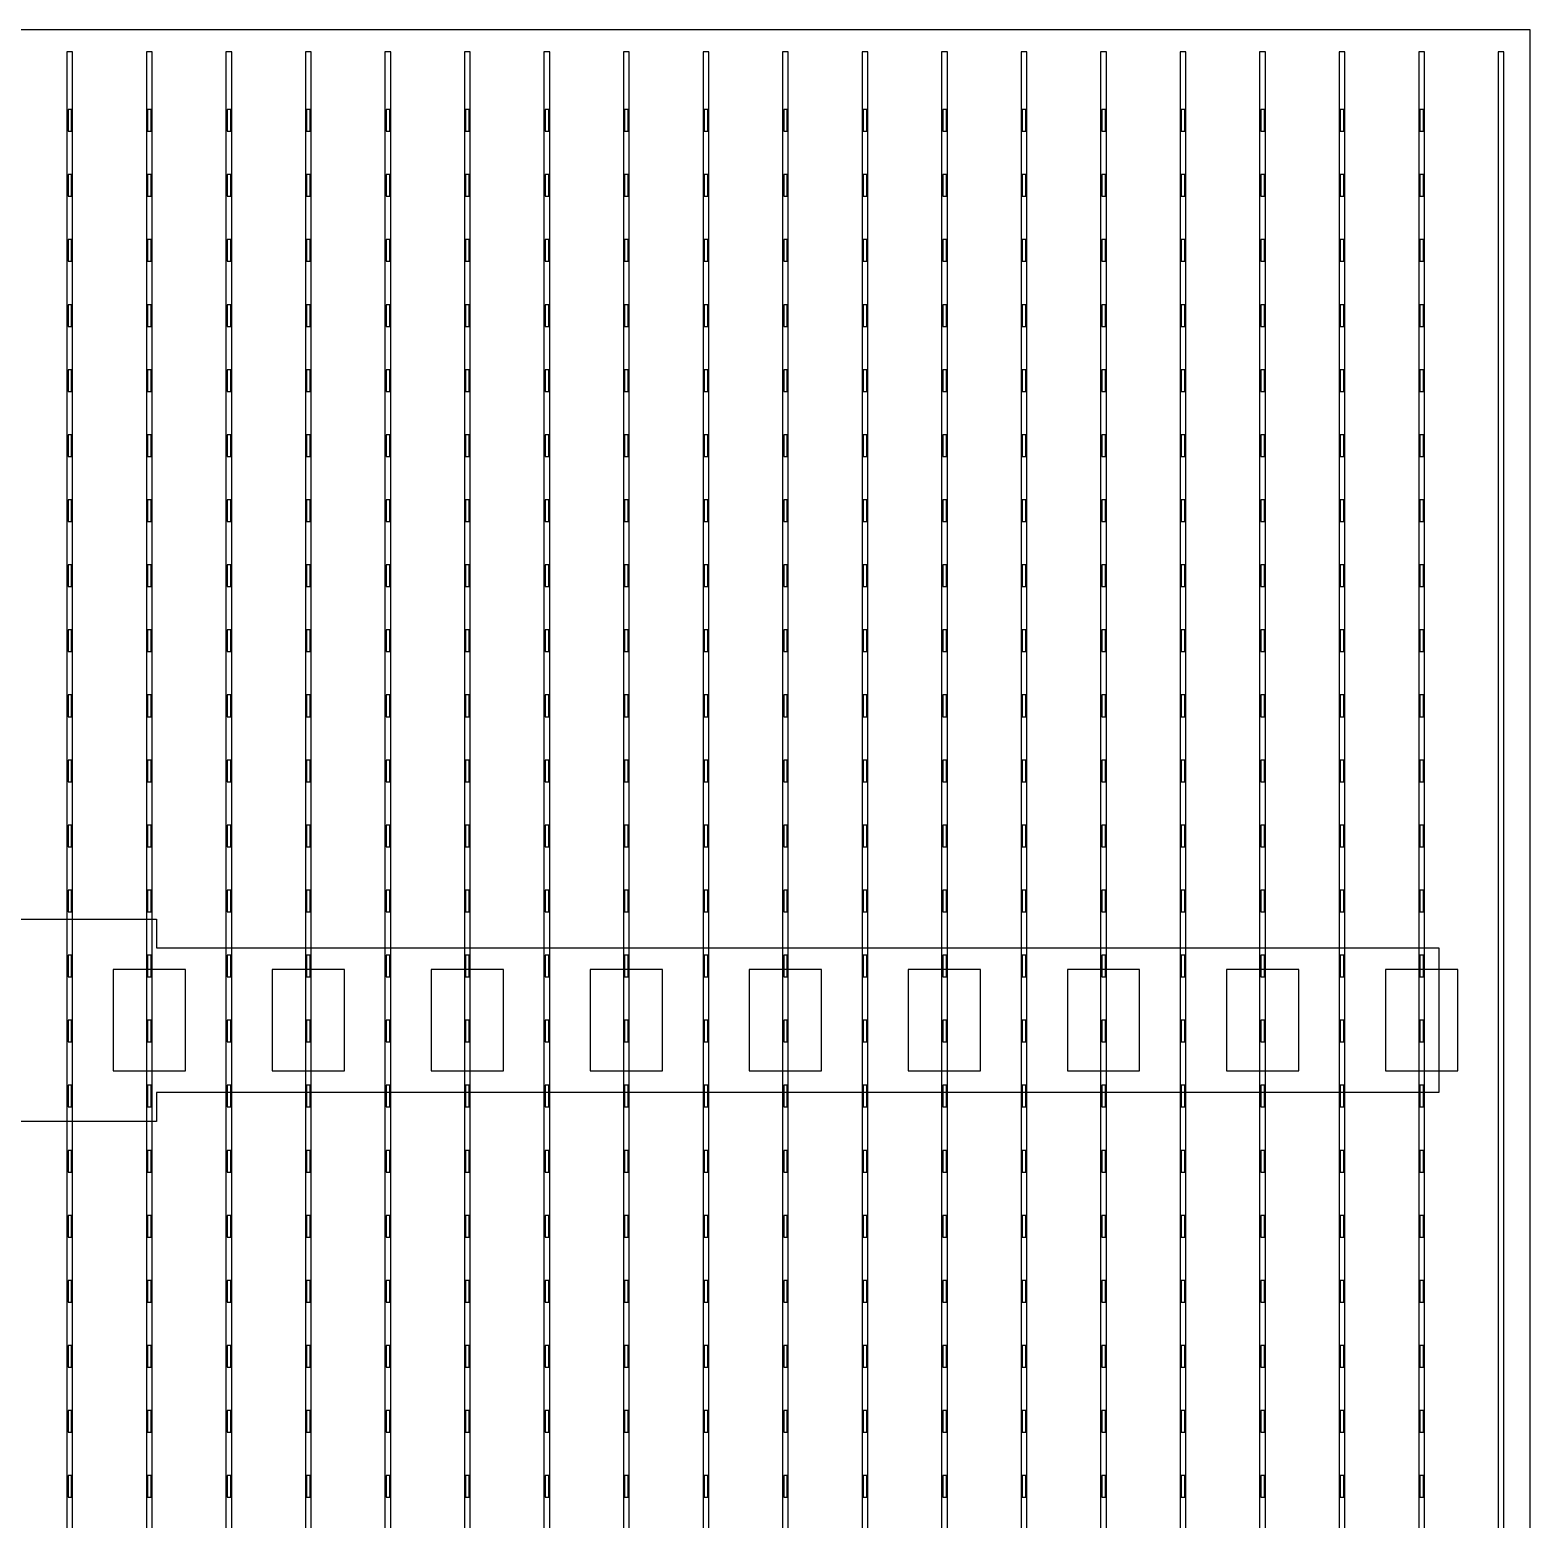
# Model space of a CAD drawing. Header units: millimetres. Extents: x -18 to 142, y -7 to 153.
# Drawn here: x 30.55 to 40.92, y 51.55 to 61.85 of the extents above; entities that cross this region are included whole.
import ezdxf

# ---------------------------------------------------------------- set-up
doc = ezdxf.new("R2010")
doc.units = ezdxf.units.MM
for name, color, linetype in [('BUSBARS', 3, 'Continuous'), ('CONTACT_PADS', 2, 'Continuous'), ('FINGERS', 1, 'Continuous'), ('INSULATION', 2, 'Continuous')]:
    doc.layers.add(name, color=color, linetype=linetype)

msp = doc.modelspace()

# ---------------------------------------------------------------- linework, layer by layer
at = {"layer": 'BUSBARS'}
msp.add_lwpolyline([(40.29, 55.5), (40.29, 54.5), (31.42, 54.5), (31.42, 54.3), (30.22, 54.3), (30.22, 54.5), (21.35, 54.5), (21.35, 55.5), (30.22, 55.5), (30.22, 55.7), (31.42, 55.7), (31.42, 55.5), (40.29, 55.5)], close=True, dxfattribs=at)
at = {"layer": 'CONTACT_PADS'}
for points in [[(30.833, 61.15), (30.833, 61.3), (30.808, 61.3), (30.808, 61.15), (30.833, 61.15)], [(31.383, 61.15), (31.383, 61.3), (31.358, 61.3), (31.358, 61.15), (31.383, 61.15)], [(31.933, 61.15), (31.933, 61.3), (31.908, 61.3), (31.908, 61.15), (31.933, 61.15)], [(32.483, 61.15), (32.483, 61.3), (32.458, 61.3), (32.458, 61.15), (32.483, 61.15)], [(33.033, 61.15), (33.033, 61.3), (33.008, 61.3), (33.008, 61.15), (33.033, 61.15)], [(33.583, 61.15), (33.583, 61.3), (33.558, 61.3), (33.558, 61.15), (33.583, 61.15)], [(34.133, 61.15), (34.133, 61.3), (34.108, 61.3), (34.108, 61.15), (34.133, 61.15)], [(34.683, 61.15), (34.683, 61.3), (34.658, 61.3), (34.658, 61.15), (34.683, 61.15)], [(35.233, 61.15), (35.233, 61.3), (35.208, 61.3), (35.208, 61.15), (35.233, 61.15)], [(35.783, 61.15), (35.783, 61.3), (35.758, 61.3), (35.758, 61.15), (35.783, 61.15)], [(36.333, 61.15), (36.333, 61.3), (36.308, 61.3), (36.308, 61.15), (36.333, 61.15)], [(36.883, 61.15), (36.883, 61.3), (36.858, 61.3), (36.858, 61.15), (36.883, 61.15)], [(37.433, 61.15), (37.433, 61.3), (37.408, 61.3), (37.408, 61.15), (37.433, 61.15)], [(37.983, 61.15), (37.983, 61.3), (37.958, 61.3), (37.958, 61.15), (37.983, 61.15)], [(38.533, 61.15), (38.533, 61.3), (38.508, 61.3), (38.508, 61.15), (38.533, 61.15)], [(39.083, 61.15), (39.083, 61.3), (39.058, 61.3), (39.058, 61.15), (39.083, 61.15)], [(39.633, 61.15), (39.633, 61.3), (39.608, 61.3), (39.608, 61.15), (39.633, 61.15)], [(40.183, 61.15), (40.183, 61.3), (40.158, 61.3), (40.158, 61.15), (40.183, 61.15)], [(30.833, 60.7), (30.833, 60.85), (30.808, 60.85), (30.808, 60.7), (30.833, 60.7)], [(31.383, 60.7), (31.383, 60.85), (31.358, 60.85), (31.358, 60.7), (31.383, 60.7)], [(31.933, 60.7), (31.933, 60.85), (31.908, 60.85), (31.908, 60.7), (31.933, 60.7)], [(32.483, 60.7), (32.483, 60.85), (32.458, 60.85), (32.458, 60.7), (32.483, 60.7)], [(33.033, 60.7), (33.033, 60.85), (33.008, 60.85), (33.008, 60.7), (33.033, 60.7)], [(33.583, 60.7), (33.583, 60.85), (33.558, 60.85), (33.558, 60.7), (33.583, 60.7)], [(34.133, 60.7), (34.133, 60.85), (34.108, 60.85), (34.108, 60.7), (34.133, 60.7)], [(34.683, 60.7), (34.683, 60.85), (34.658, 60.85), (34.658, 60.7), (34.683, 60.7)], [(35.233, 60.7), (35.233, 60.85), (35.208, 60.85), (35.208, 60.7), (35.233, 60.7)], [(35.783, 60.7), (35.783, 60.85), (35.758, 60.85), (35.758, 60.7), (35.783, 60.7)], [(36.333, 60.7), (36.333, 60.85), (36.308, 60.85), (36.308, 60.7), (36.333, 60.7)], [(36.883, 60.7), (36.883, 60.85), (36.858, 60.85), (36.858, 60.7), (36.883, 60.7)], [(37.433, 60.7), (37.433, 60.85), (37.408, 60.85), (37.408, 60.7), (37.433, 60.7)], [(37.983, 60.7), (37.983, 60.85), (37.958, 60.85), (37.958, 60.7), (37.983, 60.7)], [(38.533, 60.7), (38.533, 60.85), (38.508, 60.85), (38.508, 60.7), (38.533, 60.7)], [(39.083, 60.7), (39.083, 60.85), (39.058, 60.85), (39.058, 60.7), (39.083, 60.7)], [(39.633, 60.7), (39.633, 60.85), (39.608, 60.85), (39.608, 60.7), (39.633, 60.7)], [(40.183, 60.7), (40.183, 60.85), (40.158, 60.85), (40.158, 60.7), (40.183, 60.7)], [(30.833, 60.25), (30.833, 60.4), (30.808, 60.4), (30.808, 60.25), (30.833, 60.25)], [(31.383, 60.25), (31.383, 60.4), (31.358, 60.4), (31.358, 60.25), (31.383, 60.25)], [(31.933, 60.25), (31.933, 60.4), (31.908, 60.4), (31.908, 60.25), (31.933, 60.25)], [(32.483, 60.25), (32.483, 60.4), (32.458, 60.4), (32.458, 60.25), (32.483, 60.25)], [(33.033, 60.25), (33.033, 60.4), (33.008, 60.4), (33.008, 60.25), (33.033, 60.25)], [(33.583, 60.25), (33.583, 60.4), (33.558, 60.4), (33.558, 60.25), (33.583, 60.25)], [(34.133, 60.25), (34.133, 60.4), (34.108, 60.4), (34.108, 60.25), (34.133, 60.25)], [(34.683, 60.25), (34.683, 60.4), (34.658, 60.4), (34.658, 60.25), (34.683, 60.25)], [(35.233, 60.25), (35.233, 60.4), (35.208, 60.4), (35.208, 60.25), (35.233, 60.25)], [(35.783, 60.25), (35.783, 60.4), (35.758, 60.4), (35.758, 60.25), (35.783, 60.25)], [(36.333, 60.25), (36.333, 60.4), (36.308, 60.4), (36.308, 60.25), (36.333, 60.25)], [(36.883, 60.25), (36.883, 60.4), (36.858, 60.4), (36.858, 60.25), (36.883, 60.25)], [(37.433, 60.25), (37.433, 60.4), (37.408, 60.4), (37.408, 60.25), (37.433, 60.25)], [(37.983, 60.25), (37.983, 60.4), (37.958, 60.4), (37.958, 60.25), (37.983, 60.25)], [(38.533, 60.25), (38.533, 60.4), (38.508, 60.4), (38.508, 60.25), (38.533, 60.25)], [(39.083, 60.25), (39.083, 60.4), (39.058, 60.4), (39.058, 60.25), (39.083, 60.25)], [(39.633, 60.25), (39.633, 60.4), (39.608, 60.4), (39.608, 60.25), (39.633, 60.25)], [(40.183, 60.25), (40.183, 60.4), (40.158, 60.4), (40.158, 60.25), (40.183, 60.25)], [(30.833, 59.8), (30.833, 59.95), (30.808, 59.95), (30.808, 59.8), (30.833, 59.8)], [(31.383, 59.8), (31.383, 59.95), (31.358, 59.95), (31.358, 59.8), (31.383, 59.8)], [(31.933, 59.8), (31.933, 59.95), (31.908, 59.95), (31.908, 59.8), (31.933, 59.8)], [(32.483, 59.8), (32.483, 59.95), (32.458, 59.95), (32.458, 59.8), (32.483, 59.8)], [(33.033, 59.8), (33.033, 59.95), (33.008, 59.95), (33.008, 59.8), (33.033, 59.8)], [(33.583, 59.8), (33.583, 59.95), (33.558, 59.95), (33.558, 59.8), (33.583, 59.8)], [(34.133, 59.8), (34.133, 59.95), (34.108, 59.95), (34.108, 59.8), (34.133, 59.8)], [(34.683, 59.8), (34.683, 59.95), (34.658, 59.95), (34.658, 59.8), (34.683, 59.8)], [(35.233, 59.8), (35.233, 59.95), (35.208, 59.95), (35.208, 59.8), (35.233, 59.8)], [(35.783, 59.8), (35.783, 59.95), (35.758, 59.95), (35.758, 59.8), (35.783, 59.8)], [(36.333, 59.8), (36.333, 59.95), (36.308, 59.95), (36.308, 59.8), (36.333, 59.8)], [(36.883, 59.8), (36.883, 59.95), (36.858, 59.95), (36.858, 59.8), (36.883, 59.8)], [(37.433, 59.8), (37.433, 59.95), (37.408, 59.95), (37.408, 59.8), (37.433, 59.8)], [(37.983, 59.8), (37.983, 59.95), (37.958, 59.95), (37.958, 59.8), (37.983, 59.8)], [(38.533, 59.8), (38.533, 59.95), (38.508, 59.95), (38.508, 59.8), (38.533, 59.8)], [(39.083, 59.8), (39.083, 59.95), (39.058, 59.95), (39.058, 59.8), (39.083, 59.8)], [(39.633, 59.8), (39.633, 59.95), (39.608, 59.95), (39.608, 59.8), (39.633, 59.8)], [(40.183, 59.8), (40.183, 59.95), (40.158, 59.95), (40.158, 59.8), (40.183, 59.8)], [(30.833, 59.35), (30.833, 59.5), (30.808, 59.5), (30.808, 59.35), (30.833, 59.35)], [(31.383, 59.35), (31.383, 59.5), (31.358, 59.5), (31.358, 59.35), (31.383, 59.35)], [(31.933, 59.35), (31.933, 59.5), (31.908, 59.5), (31.908, 59.35), (31.933, 59.35)], [(32.483, 59.35), (32.483, 59.5), (32.458, 59.5), (32.458, 59.35), (32.483, 59.35)], [(33.033, 59.35), (33.033, 59.5), (33.008, 59.5), (33.008, 59.35), (33.033, 59.35)], [(33.583, 59.35), (33.583, 59.5), (33.558, 59.5), (33.558, 59.35), (33.583, 59.35)], [(34.133, 59.35), (34.133, 59.5), (34.108, 59.5), (34.108, 59.35), (34.133, 59.35)], [(34.683, 59.35), (34.683, 59.5), (34.658, 59.5), (34.658, 59.35), (34.683, 59.35)], [(35.233, 59.35), (35.233, 59.5), (35.208, 59.5), (35.208, 59.35), (35.233, 59.35)], [(35.783, 59.35), (35.783, 59.5), (35.758, 59.5), (35.758, 59.35), (35.783, 59.35)], [(36.333, 59.35), (36.333, 59.5), (36.308, 59.5), (36.308, 59.35), (36.333, 59.35)], [(36.883, 59.35), (36.883, 59.5), (36.858, 59.5), (36.858, 59.35), (36.883, 59.35)], [(37.433, 59.35), (37.433, 59.5), (37.408, 59.5), (37.408, 59.35), (37.433, 59.35)], [(37.983, 59.35), (37.983, 59.5), (37.958, 59.5), (37.958, 59.35), (37.983, 59.35)], [(38.533, 59.35), (38.533, 59.5), (38.508, 59.5), (38.508, 59.35), (38.533, 59.35)], [(39.083, 59.35), (39.083, 59.5), (39.058, 59.5), (39.058, 59.35), (39.083, 59.35)], [(39.633, 59.35), (39.633, 59.5), (39.608, 59.5), (39.608, 59.35), (39.633, 59.35)], [(40.183, 59.35), (40.183, 59.5), (40.158, 59.5), (40.158, 59.35), (40.183, 59.35)], [(30.833, 58.9), (30.833, 59.05), (30.808, 59.05), (30.808, 58.9), (30.833, 58.9)], [(31.383, 58.9), (31.383, 59.05), (31.358, 59.05), (31.358, 58.9), (31.383, 58.9)], [(31.933, 58.9), (31.933, 59.05), (31.908, 59.05), (31.908, 58.9), (31.933, 58.9)], [(32.483, 58.9), (32.483, 59.05), (32.458, 59.05), (32.458, 58.9), (32.483, 58.9)], [(33.033, 58.9), (33.033, 59.05), (33.008, 59.05), (33.008, 58.9), (33.033, 58.9)], [(33.583, 58.9), (33.583, 59.05), (33.558, 59.05), (33.558, 58.9), (33.583, 58.9)], [(34.133, 58.9), (34.133, 59.05), (34.108, 59.05), (34.108, 58.9), (34.133, 58.9)], [(34.683, 58.9), (34.683, 59.05), (34.658, 59.05), (34.658, 58.9), (34.683, 58.9)], [(35.233, 58.9), (35.233, 59.05), (35.208, 59.05), (35.208, 58.9), (35.233, 58.9)], [(35.783, 58.9), (35.783, 59.05), (35.758, 59.05), (35.758, 58.9), (35.783, 58.9)], [(36.333, 58.9), (36.333, 59.05), (36.308, 59.05), (36.308, 58.9), (36.333, 58.9)], [(36.883, 58.9), (36.883, 59.05), (36.858, 59.05), (36.858, 58.9), (36.883, 58.9)], [(37.433, 58.9), (37.433, 59.05), (37.408, 59.05), (37.408, 58.9), (37.433, 58.9)], [(37.983, 58.9), (37.983, 59.05), (37.958, 59.05), (37.958, 58.9), (37.983, 58.9)], [(38.533, 58.9), (38.533, 59.05), (38.508, 59.05), (38.508, 58.9), (38.533, 58.9)], [(39.083, 58.9), (39.083, 59.05), (39.058, 59.05), (39.058, 58.9), (39.083, 58.9)], [(39.633, 58.9), (39.633, 59.05), (39.608, 59.05), (39.608, 58.9), (39.633, 58.9)], [(40.183, 58.9), (40.183, 59.05), (40.158, 59.05), (40.158, 58.9), (40.183, 58.9)], [(30.833, 58.45), (30.833, 58.6), (30.808, 58.6), (30.808, 58.45), (30.833, 58.45)], [(31.383, 58.45), (31.383, 58.6), (31.358, 58.6), (31.358, 58.45), (31.383, 58.45)], [(31.933, 58.45), (31.933, 58.6), (31.908, 58.6), (31.908, 58.45), (31.933, 58.45)], [(32.483, 58.45), (32.483, 58.6), (32.458, 58.6), (32.458, 58.45), (32.483, 58.45)], [(33.033, 58.45), (33.033, 58.6), (33.008, 58.6), (33.008, 58.45), (33.033, 58.45)], [(33.583, 58.45), (33.583, 58.6), (33.558, 58.6), (33.558, 58.45), (33.583, 58.45)], [(34.133, 58.45), (34.133, 58.6), (34.108, 58.6), (34.108, 58.45), (34.133, 58.45)], [(34.683, 58.45), (34.683, 58.6), (34.658, 58.6), (34.658, 58.45), (34.683, 58.45)], [(35.233, 58.45), (35.233, 58.6), (35.208, 58.6), (35.208, 58.45), (35.233, 58.45)], [(35.783, 58.45), (35.783, 58.6), (35.758, 58.6), (35.758, 58.45), (35.783, 58.45)], [(36.333, 58.45), (36.333, 58.6), (36.308, 58.6), (36.308, 58.45), (36.333, 58.45)], [(36.883, 58.45), (36.883, 58.6), (36.858, 58.6), (36.858, 58.45), (36.883, 58.45)], [(37.433, 58.45), (37.433, 58.6), (37.408, 58.6), (37.408, 58.45), (37.433, 58.45)], [(37.983, 58.45), (37.983, 58.6), (37.958, 58.6), (37.958, 58.45), (37.983, 58.45)], [(38.533, 58.45), (38.533, 58.6), (38.508, 58.6), (38.508, 58.45), (38.533, 58.45)], [(39.083, 58.45), (39.083, 58.6), (39.058, 58.6), (39.058, 58.45), (39.083, 58.45)], [(39.633, 58.45), (39.633, 58.6), (39.608, 58.6), (39.608, 58.45), (39.633, 58.45)], [(40.183, 58.45), (40.183, 58.6), (40.158, 58.6), (40.158, 58.45), (40.183, 58.45)], [(30.833, 58), (30.833, 58.15), (30.808, 58.15), (30.808, 58), (30.833, 58)], [(31.383, 58), (31.383, 58.15), (31.358, 58.15), (31.358, 58), (31.383, 58)], [(31.933, 58), (31.933, 58.15), (31.908, 58.15), (31.908, 58), (31.933, 58)], [(32.483, 58), (32.483, 58.15), (32.458, 58.15), (32.458, 58), (32.483, 58)], [(33.033, 58), (33.033, 58.15), (33.008, 58.15), (33.008, 58), (33.033, 58)], [(33.583, 58), (33.583, 58.15), (33.558, 58.15), (33.558, 58), (33.583, 58)], [(34.133, 58), (34.133, 58.15), (34.108, 58.15), (34.108, 58), (34.133, 58)], [(34.683, 58), (34.683, 58.15), (34.658, 58.15), (34.658, 58), (34.683, 58)], [(35.233, 58), (35.233, 58.15), (35.208, 58.15), (35.208, 58), (35.233, 58)], [(35.783, 58), (35.783, 58.15), (35.758, 58.15), (35.758, 58), (35.783, 58)], [(36.333, 58), (36.333, 58.15), (36.308, 58.15), (36.308, 58), (36.333, 58)], [(36.883, 58), (36.883, 58.15), (36.858, 58.15), (36.858, 58), (36.883, 58)], [(37.433, 58), (37.433, 58.15), (37.408, 58.15), (37.408, 58), (37.433, 58)], [(37.983, 58), (37.983, 58.15), (37.958, 58.15), (37.958, 58), (37.983, 58)], [(38.533, 58), (38.533, 58.15), (38.508, 58.15), (38.508, 58), (38.533, 58)], [(39.083, 58), (39.083, 58.15), (39.058, 58.15), (39.058, 58), (39.083, 58)], [(39.633, 58), (39.633, 58.15), (39.608, 58.15), (39.608, 58), (39.633, 58)], [(40.183, 58), (40.183, 58.15), (40.158, 58.15), (40.158, 58), (40.183, 58)], [(30.833, 57.55), (30.833, 57.7), (30.808, 57.7), (30.808, 57.55), (30.833, 57.55)], [(31.383, 57.55), (31.383, 57.7), (31.358, 57.7), (31.358, 57.55), (31.383, 57.55)], [(31.933, 57.55), (31.933, 57.7), (31.908, 57.7), (31.908, 57.55), (31.933, 57.55)], [(32.483, 57.55), (32.483, 57.7), (32.458, 57.7), (32.458, 57.55), (32.483, 57.55)], [(33.033, 57.55), (33.033, 57.7), (33.008, 57.7), (33.008, 57.55), (33.033, 57.55)], [(33.583, 57.55), (33.583, 57.7), (33.558, 57.7), (33.558, 57.55), (33.583, 57.55)], [(34.133, 57.55), (34.133, 57.7), (34.108, 57.7), (34.108, 57.55), (34.133, 57.55)], [(34.683, 57.55), (34.683, 57.7), (34.658, 57.7), (34.658, 57.55), (34.683, 57.55)], [(35.233, 57.55), (35.233, 57.7), (35.208, 57.7), (35.208, 57.55), (35.233, 57.55)], [(35.783, 57.55), (35.783, 57.7), (35.758, 57.7), (35.758, 57.55), (35.783, 57.55)], [(36.333, 57.55), (36.333, 57.7), (36.308, 57.7), (36.308, 57.55), (36.333, 57.55)], [(36.883, 57.55), (36.883, 57.7), (36.858, 57.7), (36.858, 57.55), (36.883, 57.55)], [(37.433, 57.55), (37.433, 57.7), (37.408, 57.7), (37.408, 57.55), (37.433, 57.55)], [(37.983, 57.55), (37.983, 57.7), (37.958, 57.7), (37.958, 57.55), (37.983, 57.55)], [(38.533, 57.55), (38.533, 57.7), (38.508, 57.7), (38.508, 57.55), (38.533, 57.55)], [(39.083, 57.55), (39.083, 57.7), (39.058, 57.7), (39.058, 57.55), (39.083, 57.55)], [(39.633, 57.55), (39.633, 57.7), (39.608, 57.7), (39.608, 57.55), (39.633, 57.55)], [(40.183, 57.55), (40.183, 57.7), (40.158, 57.7), (40.158, 57.55), (40.183, 57.55)], [(30.833, 57.1), (30.833, 57.25), (30.808, 57.25), (30.808, 57.1), (30.833, 57.1)], [(31.383, 57.1), (31.383, 57.25), (31.358, 57.25), (31.358, 57.1), (31.383, 57.1)], [(31.933, 57.1), (31.933, 57.25), (31.908, 57.25), (31.908, 57.1), (31.933, 57.1)], [(32.483, 57.1), (32.483, 57.25), (32.458, 57.25), (32.458, 57.1), (32.483, 57.1)], [(33.033, 57.1), (33.033, 57.25), (33.008, 57.25), (33.008, 57.1), (33.033, 57.1)], [(33.583, 57.1), (33.583, 57.25), (33.558, 57.25), (33.558, 57.1), (33.583, 57.1)], [(34.133, 57.1), (34.133, 57.25), (34.108, 57.25), (34.108, 57.1), (34.133, 57.1)], [(34.683, 57.1), (34.683, 57.25), (34.658, 57.25), (34.658, 57.1), (34.683, 57.1)], [(35.233, 57.1), (35.233, 57.25), (35.208, 57.25), (35.208, 57.1), (35.233, 57.1)], [(35.783, 57.1), (35.783, 57.25), (35.758, 57.25), (35.758, 57.1), (35.783, 57.1)], [(36.333, 57.1), (36.333, 57.25), (36.308, 57.25), (36.308, 57.1), (36.333, 57.1)], [(36.883, 57.1), (36.883, 57.25), (36.858, 57.25), (36.858, 57.1), (36.883, 57.1)], [(37.433, 57.1), (37.433, 57.25), (37.408, 57.25), (37.408, 57.1), (37.433, 57.1)], [(37.983, 57.1), (37.983, 57.25), (37.958, 57.25), (37.958, 57.1), (37.983, 57.1)], [(38.533, 57.1), (38.533, 57.25), (38.508, 57.25), (38.508, 57.1), (38.533, 57.1)], [(39.083, 57.1), (39.083, 57.25), (39.058, 57.25), (39.058, 57.1), (39.083, 57.1)], [(39.633, 57.1), (39.633, 57.25), (39.608, 57.25), (39.608, 57.1), (39.633, 57.1)], [(40.183, 57.1), (40.183, 57.25), (40.158, 57.25), (40.158, 57.1), (40.183, 57.1)], [(30.833, 56.65), (30.833, 56.8), (30.808, 56.8), (30.808, 56.65), (30.833, 56.65)], [(31.383, 56.65), (31.383, 56.8), (31.358, 56.8), (31.358, 56.65), (31.383, 56.65)], [(31.933, 56.65), (31.933, 56.8), (31.908, 56.8), (31.908, 56.65), (31.933, 56.65)], [(32.483, 56.65), (32.483, 56.8), (32.458, 56.8), (32.458, 56.65), (32.483, 56.65)], [(33.033, 56.65), (33.033, 56.8), (33.008, 56.8), (33.008, 56.65), (33.033, 56.65)], [(33.583, 56.65), (33.583, 56.8), (33.558, 56.8), (33.558, 56.65), (33.583, 56.65)], [(34.133, 56.65), (34.133, 56.8), (34.108, 56.8), (34.108, 56.65), (34.133, 56.65)], [(34.683, 56.65), (34.683, 56.8), (34.658, 56.8), (34.658, 56.65), (34.683, 56.65)], [(35.233, 56.65), (35.233, 56.8), (35.208, 56.8), (35.208, 56.65), (35.233, 56.65)], [(35.783, 56.65), (35.783, 56.8), (35.758, 56.8), (35.758, 56.65), (35.783, 56.65)], [(36.333, 56.65), (36.333, 56.8), (36.308, 56.8), (36.308, 56.65), (36.333, 56.65)], [(36.883, 56.65), (36.883, 56.8), (36.858, 56.8), (36.858, 56.65), (36.883, 56.65)], [(37.433, 56.65), (37.433, 56.8), (37.408, 56.8), (37.408, 56.65), (37.433, 56.65)], [(37.983, 56.65), (37.983, 56.8), (37.958, 56.8), (37.958, 56.65), (37.983, 56.65)], [(38.533, 56.65), (38.533, 56.8), (38.508, 56.8), (38.508, 56.65), (38.533, 56.65)], [(39.083, 56.65), (39.083, 56.8), (39.058, 56.8), (39.058, 56.65), (39.083, 56.65)], [(39.633, 56.65), (39.633, 56.8), (39.608, 56.8), (39.608, 56.65), (39.633, 56.65)], [(40.183, 56.65), (40.183, 56.8), (40.158, 56.8), (40.158, 56.65), (40.183, 56.65)], [(30.833, 56.2), (30.833, 56.35), (30.808, 56.35), (30.808, 56.2), (30.833, 56.2)], [(31.383, 56.2), (31.383, 56.35), (31.358, 56.35), (31.358, 56.2), (31.383, 56.2)], [(31.933, 56.2), (31.933, 56.35), (31.908, 56.35), (31.908, 56.2), (31.933, 56.2)], [(32.483, 56.2), (32.483, 56.35), (32.458, 56.35), (32.458, 56.2), (32.483, 56.2)], [(33.033, 56.2), (33.033, 56.35), (33.008, 56.35), (33.008, 56.2), (33.033, 56.2)], [(33.583, 56.2), (33.583, 56.35), (33.558, 56.35), (33.558, 56.2), (33.583, 56.2)], [(34.133, 56.2), (34.133, 56.35), (34.108, 56.35), (34.108, 56.2), (34.133, 56.2)], [(34.683, 56.2), (34.683, 56.35), (34.658, 56.35), (34.658, 56.2), (34.683, 56.2)], [(35.233, 56.2), (35.233, 56.35), (35.208, 56.35), (35.208, 56.2), (35.233, 56.2)], [(35.783, 56.2), (35.783, 56.35), (35.758, 56.35), (35.758, 56.2), (35.783, 56.2)], [(36.333, 56.2), (36.333, 56.35), (36.308, 56.35), (36.308, 56.2), (36.333, 56.2)], [(36.883, 56.2), (36.883, 56.35), (36.858, 56.35), (36.858, 56.2), (36.883, 56.2)], [(37.433, 56.2), (37.433, 56.35), (37.408, 56.35), (37.408, 56.2), (37.433, 56.2)], [(37.983, 56.2), (37.983, 56.35), (37.958, 56.35), (37.958, 56.2), (37.983, 56.2)], [(38.533, 56.2), (38.533, 56.35), (38.508, 56.35), (38.508, 56.2), (38.533, 56.2)], [(39.083, 56.2), (39.083, 56.35), (39.058, 56.35), (39.058, 56.2), (39.083, 56.2)], [(39.633, 56.2), (39.633, 56.35), (39.608, 56.35), (39.608, 56.2), (39.633, 56.2)], [(40.183, 56.2), (40.183, 56.35), (40.158, 56.35), (40.158, 56.2), (40.183, 56.2)], [(30.833, 55.75), (30.833, 55.9), (30.808, 55.9), (30.808, 55.75), (30.833, 55.75)], [(31.383, 55.75), (31.383, 55.9), (31.358, 55.9), (31.358, 55.75), (31.383, 55.75)], [(31.933, 55.75), (31.933, 55.9), (31.908, 55.9), (31.908, 55.75), (31.933, 55.75)], [(32.483, 55.75), (32.483, 55.9), (32.458, 55.9), (32.458, 55.75), (32.483, 55.75)], [(33.033, 55.75), (33.033, 55.9), (33.008, 55.9), (33.008, 55.75), (33.033, 55.75)], [(33.583, 55.75), (33.583, 55.9), (33.558, 55.9), (33.558, 55.75), (33.583, 55.75)], [(34.133, 55.75), (34.133, 55.9), (34.108, 55.9), (34.108, 55.75), (34.133, 55.75)], [(34.683, 55.75), (34.683, 55.9), (34.658, 55.9), (34.658, 55.75), (34.683, 55.75)], [(35.233, 55.75), (35.233, 55.9), (35.208, 55.9), (35.208, 55.75), (35.233, 55.75)], [(35.783, 55.75), (35.783, 55.9), (35.758, 55.9), (35.758, 55.75), (35.783, 55.75)], [(36.333, 55.75), (36.333, 55.9), (36.308, 55.9), (36.308, 55.75), (36.333, 55.75)], [(36.883, 55.75), (36.883, 55.9), (36.858, 55.9), (36.858, 55.75), (36.883, 55.75)], [(37.433, 55.75), (37.433, 55.9), (37.408, 55.9), (37.408, 55.75), (37.433, 55.75)], [(37.983, 55.75), (37.983, 55.9), (37.958, 55.9), (37.958, 55.75), (37.983, 55.75)], [(38.533, 55.75), (38.533, 55.9), (38.508, 55.9), (38.508, 55.75), (38.533, 55.75)], [(39.083, 55.75), (39.083, 55.9), (39.058, 55.9), (39.058, 55.75), (39.083, 55.75)], [(39.633, 55.75), (39.633, 55.9), (39.608, 55.9), (39.608, 55.75), (39.633, 55.75)], [(40.183, 55.75), (40.183, 55.9), (40.158, 55.9), (40.158, 55.75), (40.183, 55.75)], [(30.833, 55.3), (30.833, 55.45), (30.808, 55.45), (30.808, 55.3), (30.833, 55.3)], [(31.383, 55.3), (31.383, 55.45), (31.358, 55.45), (31.358, 55.3), (31.383, 55.3)], [(31.933, 55.3), (31.933, 55.45), (31.908, 55.45), (31.908, 55.3), (31.933, 55.3)], [(32.483, 55.3), (32.483, 55.45), (32.458, 55.45), (32.458, 55.3), (32.483, 55.3)], [(33.033, 55.3), (33.033, 55.45), (33.008, 55.45), (33.008, 55.3), (33.033, 55.3)], [(33.583, 55.3), (33.583, 55.45), (33.558, 55.45), (33.558, 55.3), (33.583, 55.3)], [(34.133, 55.3), (34.133, 55.45), (34.108, 55.45), (34.108, 55.3), (34.133, 55.3)], [(34.683, 55.3), (34.683, 55.45), (34.658, 55.45), (34.658, 55.3), (34.683, 55.3)], [(35.233, 55.3), (35.233, 55.45), (35.208, 55.45), (35.208, 55.3), (35.233, 55.3)], [(35.783, 55.3), (35.783, 55.45), (35.758, 55.45), (35.758, 55.3), (35.783, 55.3)], [(36.333, 55.3), (36.333, 55.45), (36.308, 55.45), (36.308, 55.3), (36.333, 55.3)], [(36.883, 55.3), (36.883, 55.45), (36.858, 55.45), (36.858, 55.3), (36.883, 55.3)], [(37.433, 55.3), (37.433, 55.45), (37.408, 55.45), (37.408, 55.3), (37.433, 55.3)], [(37.983, 55.3), (37.983, 55.45), (37.958, 55.45), (37.958, 55.3), (37.983, 55.3)], [(38.533, 55.3), (38.533, 55.45), (38.508, 55.45), (38.508, 55.3), (38.533, 55.3)], [(39.083, 55.3), (39.083, 55.45), (39.058, 55.45), (39.058, 55.3), (39.083, 55.3)], [(39.633, 55.3), (39.633, 55.45), (39.608, 55.45), (39.608, 55.3), (39.633, 55.3)], [(40.183, 55.3), (40.183, 55.45), (40.158, 55.45), (40.158, 55.3), (40.183, 55.3)], [(30.833, 54.85), (30.833, 55), (30.808, 55), (30.808, 54.85), (30.833, 54.85)], [(31.383, 54.85), (31.383, 55), (31.358, 55), (31.358, 54.85), (31.383, 54.85)], [(31.933, 54.85), (31.933, 55), (31.908, 55), (31.908, 54.85), (31.933, 54.85)], [(32.483, 54.85), (32.483, 55), (32.458, 55), (32.458, 54.85), (32.483, 54.85)], [(33.033, 54.85), (33.033, 55), (33.008, 55), (33.008, 54.85), (33.033, 54.85)], [(33.583, 54.85), (33.583, 55), (33.558, 55), (33.558, 54.85), (33.583, 54.85)], [(34.133, 54.85), (34.133, 55), (34.108, 55), (34.108, 54.85), (34.133, 54.85)], [(34.683, 54.85), (34.683, 55), (34.658, 55), (34.658, 54.85), (34.683, 54.85)], [(35.233, 54.85), (35.233, 55), (35.208, 55), (35.208, 54.85), (35.233, 54.85)], [(35.783, 54.85), (35.783, 55), (35.758, 55), (35.758, 54.85), (35.783, 54.85)], [(36.333, 54.85), (36.333, 55), (36.308, 55), (36.308, 54.85), (36.333, 54.85)], [(36.883, 54.85), (36.883, 55), (36.858, 55), (36.858, 54.85), (36.883, 54.85)], [(37.433, 54.85), (37.433, 55), (37.408, 55), (37.408, 54.85), (37.433, 54.85)], [(37.983, 54.85), (37.983, 55), (37.958, 55), (37.958, 54.85), (37.983, 54.85)], [(38.533, 54.85), (38.533, 55), (38.508, 55), (38.508, 54.85), (38.533, 54.85)], [(39.083, 54.85), (39.083, 55), (39.058, 55), (39.058, 54.85), (39.083, 54.85)], [(39.633, 54.85), (39.633, 55), (39.608, 55), (39.608, 54.85), (39.633, 54.85)], [(40.183, 54.85), (40.183, 55), (40.158, 55), (40.158, 54.85), (40.183, 54.85)], [(30.833, 54.4), (30.833, 54.55), (30.808, 54.55), (30.808, 54.4), (30.833, 54.4)], [(31.383, 54.4), (31.383, 54.55), (31.358, 54.55), (31.358, 54.4), (31.383, 54.4)], [(31.933, 54.4), (31.933, 54.55), (31.908, 54.55), (31.908, 54.4), (31.933, 54.4)], [(32.483, 54.4), (32.483, 54.55), (32.458, 54.55), (32.458, 54.4), (32.483, 54.4)], [(33.033, 54.4), (33.033, 54.55), (33.008, 54.55), (33.008, 54.4), (33.033, 54.4)], [(33.583, 54.4), (33.583, 54.55), (33.558, 54.55), (33.558, 54.4), (33.583, 54.4)], [(34.133, 54.4), (34.133, 54.55), (34.108, 54.55), (34.108, 54.4), (34.133, 54.4)], [(34.683, 54.4), (34.683, 54.55), (34.658, 54.55), (34.658, 54.4), (34.683, 54.4)], [(35.233, 54.4), (35.233, 54.55), (35.208, 54.55), (35.208, 54.4), (35.233, 54.4)], [(35.783, 54.4), (35.783, 54.55), (35.758, 54.55), (35.758, 54.4), (35.783, 54.4)], [(36.333, 54.4), (36.333, 54.55), (36.308, 54.55), (36.308, 54.4), (36.333, 54.4)], [(36.883, 54.4), (36.883, 54.55), (36.858, 54.55), (36.858, 54.4), (36.883, 54.4)], [(37.433, 54.4), (37.433, 54.55), (37.408, 54.55), (37.408, 54.4), (37.433, 54.4)], [(37.983, 54.4), (37.983, 54.55), (37.958, 54.55), (37.958, 54.4), (37.983, 54.4)], [(38.533, 54.4), (38.533, 54.55), (38.508, 54.55), (38.508, 54.4), (38.533, 54.4)], [(39.083, 54.4), (39.083, 54.55), (39.058, 54.55), (39.058, 54.4), (39.083, 54.4)], [(39.633, 54.4), (39.633, 54.55), (39.608, 54.55), (39.608, 54.4), (39.633, 54.4)], [(40.183, 54.4), (40.183, 54.55), (40.158, 54.55), (40.158, 54.4), (40.183, 54.4)], [(30.833, 53.95), (30.833, 54.1), (30.808, 54.1), (30.808, 53.95), (30.833, 53.95)], [(31.383, 53.95), (31.383, 54.1), (31.358, 54.1), (31.358, 53.95), (31.383, 53.95)], [(31.933, 53.95), (31.933, 54.1), (31.908, 54.1), (31.908, 53.95), (31.933, 53.95)], [(32.483, 53.95), (32.483, 54.1), (32.458, 54.1), (32.458, 53.95), (32.483, 53.95)], [(33.033, 53.95), (33.033, 54.1), (33.008, 54.1), (33.008, 53.95), (33.033, 53.95)], [(33.583, 53.95), (33.583, 54.1), (33.558, 54.1), (33.558, 53.95), (33.583, 53.95)], [(34.133, 53.95), (34.133, 54.1), (34.108, 54.1), (34.108, 53.95), (34.133, 53.95)], [(34.683, 53.95), (34.683, 54.1), (34.658, 54.1), (34.658, 53.95), (34.683, 53.95)], [(35.233, 53.95), (35.233, 54.1), (35.208, 54.1), (35.208, 53.95), (35.233, 53.95)], [(35.783, 53.95), (35.783, 54.1), (35.758, 54.1), (35.758, 53.95), (35.783, 53.95)], [(36.333, 53.95), (36.333, 54.1), (36.308, 54.1), (36.308, 53.95), (36.333, 53.95)], [(36.883, 53.95), (36.883, 54.1), (36.858, 54.1), (36.858, 53.95), (36.883, 53.95)], [(37.433, 53.95), (37.433, 54.1), (37.408, 54.1), (37.408, 53.95), (37.433, 53.95)], [(37.983, 53.95), (37.983, 54.1), (37.958, 54.1), (37.958, 53.95), (37.983, 53.95)], [(38.533, 53.95), (38.533, 54.1), (38.508, 54.1), (38.508, 53.95), (38.533, 53.95)], [(39.083, 53.95), (39.083, 54.1), (39.058, 54.1), (39.058, 53.95), (39.083, 53.95)], [(39.633, 53.95), (39.633, 54.1), (39.608, 54.1), (39.608, 53.95), (39.633, 53.95)], [(40.183, 53.95), (40.183, 54.1), (40.158, 54.1), (40.158, 53.95), (40.183, 53.95)], [(30.833, 53.5), (30.833, 53.65), (30.808, 53.65), (30.808, 53.5), (30.833, 53.5)], [(31.383, 53.5), (31.383, 53.65), (31.358, 53.65), (31.358, 53.5), (31.383, 53.5)], [(31.933, 53.5), (31.933, 53.65), (31.908, 53.65), (31.908, 53.5), (31.933, 53.5)], [(32.483, 53.5), (32.483, 53.65), (32.458, 53.65), (32.458, 53.5), (32.483, 53.5)], [(33.033, 53.5), (33.033, 53.65), (33.008, 53.65), (33.008, 53.5), (33.033, 53.5)], [(33.583, 53.5), (33.583, 53.65), (33.558, 53.65), (33.558, 53.5), (33.583, 53.5)], [(34.133, 53.5), (34.133, 53.65), (34.108, 53.65), (34.108, 53.5), (34.133, 53.5)], [(34.683, 53.5), (34.683, 53.65), (34.658, 53.65), (34.658, 53.5), (34.683, 53.5)], [(35.233, 53.5), (35.233, 53.65), (35.208, 53.65), (35.208, 53.5), (35.233, 53.5)], [(35.783, 53.5), (35.783, 53.65), (35.758, 53.65), (35.758, 53.5), (35.783, 53.5)], [(36.333, 53.5), (36.333, 53.65), (36.308, 53.65), (36.308, 53.5), (36.333, 53.5)], [(36.883, 53.5), (36.883, 53.65), (36.858, 53.65), (36.858, 53.5), (36.883, 53.5)], [(37.433, 53.5), (37.433, 53.65), (37.408, 53.65), (37.408, 53.5), (37.433, 53.5)], [(37.983, 53.5), (37.983, 53.65), (37.958, 53.65), (37.958, 53.5), (37.983, 53.5)], [(38.533, 53.5), (38.533, 53.65), (38.508, 53.65), (38.508, 53.5), (38.533, 53.5)], [(39.083, 53.5), (39.083, 53.65), (39.058, 53.65), (39.058, 53.5), (39.083, 53.5)], [(39.633, 53.5), (39.633, 53.65), (39.608, 53.65), (39.608, 53.5), (39.633, 53.5)], [(40.183, 53.5), (40.183, 53.65), (40.158, 53.65), (40.158, 53.5), (40.183, 53.5)], [(30.833, 53.05), (30.833, 53.2), (30.808, 53.2), (30.808, 53.05), (30.833, 53.05)], [(31.383, 53.05), (31.383, 53.2), (31.358, 53.2), (31.358, 53.05), (31.383, 53.05)], [(31.933, 53.05), (31.933, 53.2), (31.908, 53.2), (31.908, 53.05), (31.933, 53.05)], [(32.483, 53.05), (32.483, 53.2), (32.458, 53.2), (32.458, 53.05), (32.483, 53.05)], [(33.033, 53.05), (33.033, 53.2), (33.008, 53.2), (33.008, 53.05), (33.033, 53.05)], [(33.583, 53.05), (33.583, 53.2), (33.558, 53.2), (33.558, 53.05), (33.583, 53.05)], [(34.133, 53.05), (34.133, 53.2), (34.108, 53.2), (34.108, 53.05), (34.133, 53.05)], [(34.683, 53.05), (34.683, 53.2), (34.658, 53.2), (34.658, 53.05), (34.683, 53.05)], [(35.233, 53.05), (35.233, 53.2), (35.208, 53.2), (35.208, 53.05), (35.233, 53.05)], [(35.783, 53.05), (35.783, 53.2), (35.758, 53.2), (35.758, 53.05), (35.783, 53.05)], [(36.333, 53.05), (36.333, 53.2), (36.308, 53.2), (36.308, 53.05), (36.333, 53.05)], [(36.883, 53.05), (36.883, 53.2), (36.858, 53.2), (36.858, 53.05), (36.883, 53.05)], [(37.433, 53.05), (37.433, 53.2), (37.408, 53.2), (37.408, 53.05), (37.433, 53.05)], [(37.983, 53.05), (37.983, 53.2), (37.958, 53.2), (37.958, 53.05), (37.983, 53.05)], [(38.533, 53.05), (38.533, 53.2), (38.508, 53.2), (38.508, 53.05), (38.533, 53.05)], [(39.083, 53.05), (39.083, 53.2), (39.058, 53.2), (39.058, 53.05), (39.083, 53.05)], [(39.633, 53.05), (39.633, 53.2), (39.608, 53.2), (39.608, 53.05), (39.633, 53.05)], [(40.183, 53.05), (40.183, 53.2), (40.158, 53.2), (40.158, 53.05), (40.183, 53.05)], [(30.833, 52.6), (30.833, 52.75), (30.808, 52.75), (30.808, 52.6), (30.833, 52.6)], [(31.383, 52.6), (31.383, 52.75), (31.358, 52.75), (31.358, 52.6), (31.383, 52.6)], [(31.933, 52.6), (31.933, 52.75), (31.908, 52.75), (31.908, 52.6), (31.933, 52.6)], [(32.483, 52.6), (32.483, 52.75), (32.458, 52.75), (32.458, 52.6), (32.483, 52.6)], [(33.033, 52.6), (33.033, 52.75), (33.008, 52.75), (33.008, 52.6), (33.033, 52.6)], [(33.583, 52.6), (33.583, 52.75), (33.558, 52.75), (33.558, 52.6), (33.583, 52.6)], [(34.133, 52.6), (34.133, 52.75), (34.108, 52.75), (34.108, 52.6), (34.133, 52.6)], [(34.683, 52.6), (34.683, 52.75), (34.658, 52.75), (34.658, 52.6), (34.683, 52.6)], [(35.233, 52.6), (35.233, 52.75), (35.208, 52.75), (35.208, 52.6), (35.233, 52.6)], [(35.783, 52.6), (35.783, 52.75), (35.758, 52.75), (35.758, 52.6), (35.783, 52.6)], [(36.333, 52.6), (36.333, 52.75), (36.308, 52.75), (36.308, 52.6), (36.333, 52.6)], [(36.883, 52.6), (36.883, 52.75), (36.858, 52.75), (36.858, 52.6), (36.883, 52.6)], [(37.433, 52.6), (37.433, 52.75), (37.408, 52.75), (37.408, 52.6), (37.433, 52.6)], [(37.983, 52.6), (37.983, 52.75), (37.958, 52.75), (37.958, 52.6), (37.983, 52.6)], [(38.533, 52.6), (38.533, 52.75), (38.508, 52.75), (38.508, 52.6), (38.533, 52.6)], [(39.083, 52.6), (39.083, 52.75), (39.058, 52.75), (39.058, 52.6), (39.083, 52.6)], [(39.633, 52.6), (39.633, 52.75), (39.608, 52.75), (39.608, 52.6), (39.633, 52.6)], [(40.183, 52.6), (40.183, 52.75), (40.158, 52.75), (40.158, 52.6), (40.183, 52.6)], [(30.833, 52.15), (30.833, 52.3), (30.808, 52.3), (30.808, 52.15), (30.833, 52.15)], [(31.383, 52.15), (31.383, 52.3), (31.358, 52.3), (31.358, 52.15), (31.383, 52.15)], [(31.933, 52.15), (31.933, 52.3), (31.908, 52.3), (31.908, 52.15), (31.933, 52.15)], [(32.483, 52.15), (32.483, 52.3), (32.458, 52.3), (32.458, 52.15), (32.483, 52.15)], [(33.033, 52.15), (33.033, 52.3), (33.008, 52.3), (33.008, 52.15), (33.033, 52.15)], [(33.583, 52.15), (33.583, 52.3), (33.558, 52.3), (33.558, 52.15), (33.583, 52.15)], [(34.133, 52.15), (34.133, 52.3), (34.108, 52.3), (34.108, 52.15), (34.133, 52.15)], [(34.683, 52.15), (34.683, 52.3), (34.658, 52.3), (34.658, 52.15), (34.683, 52.15)], [(35.233, 52.15), (35.233, 52.3), (35.208, 52.3), (35.208, 52.15), (35.233, 52.15)], [(35.783, 52.15), (35.783, 52.3), (35.758, 52.3), (35.758, 52.15), (35.783, 52.15)], [(36.333, 52.15), (36.333, 52.3), (36.308, 52.3), (36.308, 52.15), (36.333, 52.15)], [(36.883, 52.15), (36.883, 52.3), (36.858, 52.3), (36.858, 52.15), (36.883, 52.15)], [(37.433, 52.15), (37.433, 52.3), (37.408, 52.3), (37.408, 52.15), (37.433, 52.15)], [(37.983, 52.15), (37.983, 52.3), (37.958, 52.3), (37.958, 52.15), (37.983, 52.15)], [(38.533, 52.15), (38.533, 52.3), (38.508, 52.3), (38.508, 52.15), (38.533, 52.15)], [(39.083, 52.15), (39.083, 52.3), (39.058, 52.3), (39.058, 52.15), (39.083, 52.15)], [(39.633, 52.15), (39.633, 52.3), (39.608, 52.3), (39.608, 52.15), (39.633, 52.15)], [(40.183, 52.15), (40.183, 52.3), (40.158, 52.3), (40.158, 52.15), (40.183, 52.15)], [(30.833, 51.7), (30.833, 51.85), (30.808, 51.85), (30.808, 51.7), (30.833, 51.7)], [(31.383, 51.7), (31.383, 51.85), (31.358, 51.85), (31.358, 51.7), (31.383, 51.7)], [(31.933, 51.7), (31.933, 51.85), (31.908, 51.85), (31.908, 51.7), (31.933, 51.7)], [(32.483, 51.7), (32.483, 51.85), (32.458, 51.85), (32.458, 51.7), (32.483, 51.7)], [(33.033, 51.7), (33.033, 51.85), (33.008, 51.85), (33.008, 51.7), (33.033, 51.7)], [(33.583, 51.7), (33.583, 51.85), (33.558, 51.85), (33.558, 51.7), (33.583, 51.7)], [(34.133, 51.7), (34.133, 51.85), (34.108, 51.85), (34.108, 51.7), (34.133, 51.7)], [(34.683, 51.7), (34.683, 51.85), (34.658, 51.85), (34.658, 51.7), (34.683, 51.7)], [(35.233, 51.7), (35.233, 51.85), (35.208, 51.85), (35.208, 51.7), (35.233, 51.7)], [(35.783, 51.7), (35.783, 51.85), (35.758, 51.85), (35.758, 51.7), (35.783, 51.7)], [(36.333, 51.7), (36.333, 51.85), (36.308, 51.85), (36.308, 51.7), (36.333, 51.7)], [(36.883, 51.7), (36.883, 51.85), (36.858, 51.85), (36.858, 51.7), (36.883, 51.7)], [(37.433, 51.7), (37.433, 51.85), (37.408, 51.85), (37.408, 51.7), (37.433, 51.7)], [(37.983, 51.7), (37.983, 51.85), (37.958, 51.85), (37.958, 51.7), (37.983, 51.7)], [(38.533, 51.7), (38.533, 51.85), (38.508, 51.85), (38.508, 51.7), (38.533, 51.7)], [(39.083, 51.7), (39.083, 51.85), (39.058, 51.85), (39.058, 51.7), (39.083, 51.7)], [(39.633, 51.7), (39.633, 51.85), (39.608, 51.85), (39.608, 51.7), (39.633, 51.7)], [(40.183, 51.7), (40.183, 51.85), (40.158, 51.85), (40.158, 51.7), (40.183, 51.7)]]:
    msp.add_lwpolyline(points, close=True, dxfattribs=at)
at = {"layer": 'FINGERS'}
for points in [[(30.84, 41.8), (30.84, 61.7), (30.8, 61.7), (30.8, 41.8), (30.84, 41.8)], [(31.39, 41.8), (31.39, 61.7), (31.35, 61.7), (31.35, 41.8), (31.39, 41.8)], [(31.94, 41.8), (31.94, 61.7), (31.9, 61.7), (31.9, 41.8), (31.94, 41.8)], [(32.49, 41.8), (32.49, 61.7), (32.45, 61.7), (32.45, 41.8), (32.49, 41.8)], [(33.04, 41.8), (33.04, 61.7), (33, 61.7), (33, 41.8), (33.04, 41.8)], [(33.59, 41.8), (33.59, 61.7), (33.55, 61.7), (33.55, 41.8), (33.59, 41.8)], [(34.14, 41.8), (34.14, 61.7), (34.1, 61.7), (34.1, 41.8), (34.14, 41.8)], [(34.69, 41.8), (34.69, 61.7), (34.65, 61.7), (34.65, 41.8), (34.69, 41.8)], [(35.24, 41.8), (35.24, 61.7), (35.2, 61.7), (35.2, 41.8), (35.24, 41.8)], [(35.79, 41.8), (35.79, 61.7), (35.75, 61.7), (35.75, 41.8), (35.79, 41.8)], [(36.34, 41.8), (36.34, 61.7), (36.3, 61.7), (36.3, 41.8), (36.34, 41.8)], [(36.89, 41.8), (36.89, 61.7), (36.85, 61.7), (36.85, 41.8), (36.89, 41.8)], [(37.44, 41.8), (37.44, 61.7), (37.4, 61.7), (37.4, 41.8), (37.44, 41.8)], [(37.99, 41.8), (37.99, 61.7), (37.95, 61.7), (37.95, 41.8), (37.99, 41.8)], [(38.54, 41.8), (38.54, 61.7), (38.5, 61.7), (38.5, 41.8), (38.54, 41.8)], [(39.09, 41.8), (39.09, 61.7), (39.05, 61.7), (39.05, 41.8), (39.09, 41.8)], [(39.64, 41.8), (39.64, 61.7), (39.6, 61.7), (39.6, 41.8), (39.64, 41.8)], [(40.19, 41.8), (40.19, 61.7), (40.15, 61.7), (40.15, 41.8), (40.19, 41.8)], [(40.74, 41.8), (40.74, 61.7), (40.7, 61.7), (40.7, 41.8), (40.74, 41.8)]]:
    msp.add_lwpolyline(points, close=True, dxfattribs=at)
at = {"layer": 'INSULATION'}
for points in [[(40.92, 41.65), (40.92, 61.85), (20.72, 61.85), (20.72, 41.65), (40.92, 41.65)], [(31.62, 54.65), (31.62, 55.35), (31.12, 55.35), (31.12, 54.65), (31.62, 54.65)], [(32.72, 54.65), (32.72, 55.35), (32.22, 55.35), (32.22, 54.65), (32.72, 54.65)], [(33.82, 54.65), (33.82, 55.35), (33.32, 55.35), (33.32, 54.65), (33.82, 54.65)], [(34.92, 54.65), (34.92, 55.35), (34.42, 55.35), (34.42, 54.65), (34.92, 54.65)], [(36.02, 54.65), (36.02, 55.35), (35.52, 55.35), (35.52, 54.65), (36.02, 54.65)], [(37.12, 54.65), (37.12, 55.35), (36.62, 55.35), (36.62, 54.65), (37.12, 54.65)], [(38.22, 54.65), (38.22, 55.35), (37.72, 55.35), (37.72, 54.65), (38.22, 54.65)], [(39.32, 54.65), (39.32, 55.35), (38.82, 55.35), (38.82, 54.65), (39.32, 54.65)], [(40.42, 54.65), (40.42, 55.35), (39.92, 55.35), (39.92, 54.65), (40.42, 54.65)]]:
    msp.add_lwpolyline(points, close=True, dxfattribs=at)

doc.saveas('drawing.dxf')
